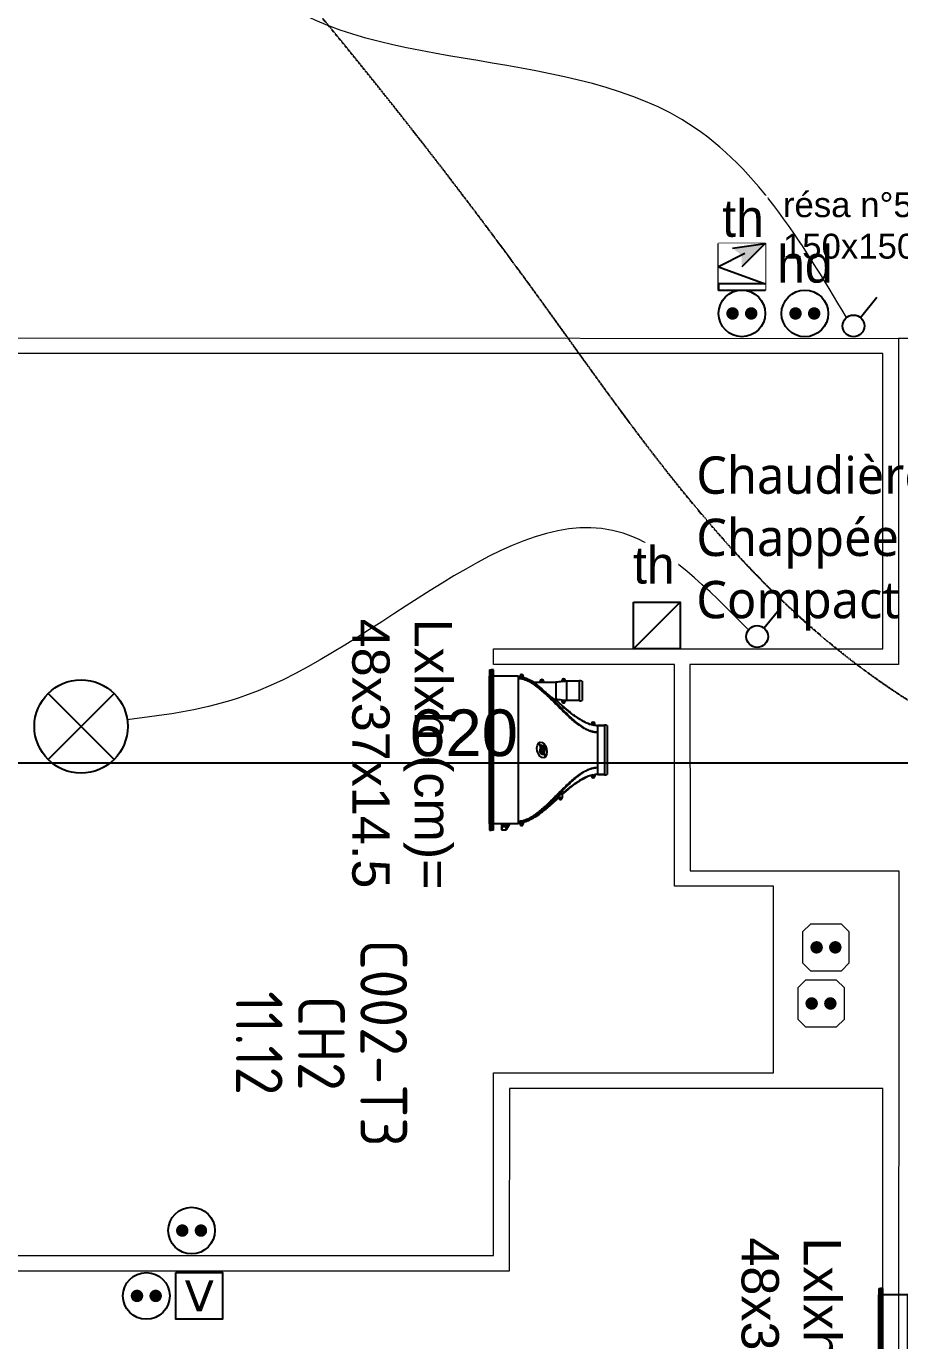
# Model space of a CAD drawing. Header units: millimetres. Extents: x 454430 to 532383, y -370512 to -310890.
# Drawn here: x 462575 to 465382, y -326131 to -321907 of the extents above; entities that cross this region are included whole.
import ezdxf
from ezdxf import colors
from ezdxf.entities.mleader import LeaderData, LeaderLine
from ezdxf.math import Vec2, Vec3

# ---------------------------------------------------------------- set-up
doc = ezdxf.new("R2010")
doc.units = ezdxf.units.MM
doc.set_wipeout_variables(frame=1)
doc.linetypes.add('prlm_ef', pattern=[0.165, 0.1, -0.065])
doc.layers.add('_GAZELEC-BOITE INCORPO', color=36, linetype='Continuous', lineweight=18)
doc.layers.add('_GAZELEC-RESERVATION', color=1, linetype='Continuous', lineweight=18)
for name, color, linetype in [('prlm-CHAUFF', 30, 'Continuous'), ('prlm-EAU-EF', 161, 'Continuous'), ('prlm-ELEC-CFA', 181, 'Continuous'), ('prlm-ELEC-CFO', 201, 'Continuous')]:
    doc.layers.add(name, color=color, linetype=linetype)
doc.layers.add('prlm-xpoly', color=7, linetype='Continuous', plot=False)
doc.styles.add('Arial', font='arial.ttf')
doc.styles.add('prlm-chauff', font='trebucbi.ttf', dxfattribs={"height": 18})
doc.styles.add('prlm-elec-cfa', font='comic.ttf', dxfattribs={"height": 12})
doc.styles.add('prlm-elec-cfo', font='comic.ttf', dxfattribs={"height": 12})
doc.styles.add('prlm-xpoly', font='isocp.shx', dxfattribs={"height": 15})
doc.styles.get("Standard").update_dxf_attribs({"font": 'arial.ttf'})
doc.dimstyles.new('200', dxfattribs={"dimtxt": 150, "dimasz": 25, "dimexe": 50, "dimexo": 50, "dimgap": 20, "dimtad": 1, "dimdec": 0, "dimlfac": 0.1, "dimdsep": 46, "dimtxsty": 'Arial', "dimblk1": 'DOTBLANK', "dimblk2": 'DOTBLANK', "dimsah": 1, "dimcen": 25, "dimclrd": 5, "dimclre": 5, "dimadec": 0, "dimazin": 0, "dimtfac": 1, "dimtdec": 0, "dimtmove": 0, "dimatfit": 3, "dimldrblk": 'DOTBLANK', "dimfxl": 50, "dimtolj": 1, "dimtzin": 0, "dimarcsym": 0})

# ---------------------------------------------------------------- blocks, each defined once
blk = doc.blocks.new('xi.PC')
at = {"color": 0, "lineweight": 5}
blk.add_wipeout([(-7.5, -7.5), (7.5, -7.5), (7.5, 7.5), (-7.5, 7.5)], dxfattribs=at).dxf.layer = 'prlm-ELEC-CFO'
at = {"layer": 'prlm-ELEC-CFO', "color": 0, "linetype": 'ByBlock', "lineweight": 5, "const_width": 2}
for points in [[(-4, 0, 1), (-2, 0, 1)], [(2, 0, 1), (4, 0, 1)]]:
    blk.add_lwpolyline(points, format="xyb", close=True, dxfattribs=at)
at = {"layer": 'prlm-ELEC-CFO', "color": 0, "linetype": 'ByBlock', "lineweight": -2}
blk.add_circle((0, 0), 7.5, dxfattribs=at)
blk = doc.blocks.new('xi.PCHD')
at = {"color": 0, "lineweight": 5}
blk.add_wipeout([(-7.5, -7.5), (7.5, -7.5), (7.5, 7.5), (-7.5, 7.5)], dxfattribs=at).dxf.layer = 'prlm-ELEC-CFO'
at = {"layer": 'prlm-ELEC-CFO', "color": 0, "linetype": 'ByBlock', "lineweight": 5, "const_width": 2}
for points in [[(-4, 0, 1), (-2, 0, 1)], [(2, 0, 1), (4, 0, 1)]]:
    blk.add_lwpolyline(points, format="xyb", close=True, dxfattribs=at)
at = {"layer": 'prlm-ELEC-CFO', "color": 0, "linetype": 'ByBlock', "lineweight": -2}
blk.add_circle((0, 0), 7.5, dxfattribs=at)
blk = doc.blocks.new('xi.SA')
at = {"layer": 'prlm-ELEC-CFO', "color": 0}
blk.add_lwpolyline([(0.2, -1.28), (5.5, 5.28)], dxfattribs=at)
blk.add_circle((-2, -4), 3.5, dxfattribs=at)
blk = doc.blocks.new('xi.PCGTL')
at = {"layer": 'prlm-ELEC-CFO', "color": 0, "lineweight": 0}
blk.add_lwpolyline([(-7.5, -5), (-5, -7.5), (5, -7.5), (7.5, -5), (7.5, 5), (5, 7.5), (-5, 7.5), (-7.5, 5)], close=True, dxfattribs=at)
at = {"layer": 'prlm-ELEC-CFO', "color": 0, "linetype": 'ByBlock', "lineweight": 5, "const_width": 2}
for points in [[(-4, 0, 1), (-2, 0, 1)], [(2, 0, 1), (4, 0, 1)]]:
    blk.add_lwpolyline(points, format="xyb", close=True, dxfattribs=at)
blk = doc.blocks.new('xi.PTCE')
at = {"layer": 'prlm-ELEC-CFO', "color": 0}
for points in [[(-10.61, 10.61), (10.61, -10.61)], [(10.61, 10.61), (-10.61, -10.61)]]:
    blk.add_lwpolyline(points, dxfattribs=at)
at = {"layer": 'prlm-ELEC-CFO', "color": 0, "linetype": 'ByBlock'}
blk.add_circle((0, 0), 15, dxfattribs=at)
blk = doc.blocks.new('xi.twintop')
at = {"layer": 'prlm-CHAUFF', "ltscale": 50}
for p, q in [((-8, 35.6), (8, 35.6)), ((-7.9, 36.5), (7.9, 36.5)), ((-7.9, 35.6), (-7.9, 33.5)), ((-7.9, 33.5), (-7.9, 35.6)), ((7.9, 35.6), (7.9, 33.5)), ((7.9, 33.5), (7.9, 35.6)), ((-8.61, 31.95), (-8.61, 32.05)), ((-8.61, 32.05), (-8.51, 32.05)), ((-8.51, 31.95), (-8.61, 31.95)), ((-8.51, 32.16), (-8.41, 32.16)), ((-8.51, 32.05), (-8.51, 32.16)), ((-8.51, 31.84), (-8.51, 31.95)), ((-8.41, 31.84), (-8.51, 31.84)), ((-7.9, 32.5), (-8.46, 32.5)), ((-8.46, 31.5), (-8.16, 31.5)), ((-8.41, 32.16), (-8.41, 32.05)), ((-8.41, 32.05), (-8.3, 32.05)), ((-8.3, 31.95), (-8.41, 31.95)), ((-8.41, 31.95), (-8.41, 31.84)), ((-8.3, 32.05), (-8.3, 31.95)), ((-8.16, 31.5), (-7.95, 32.18)), ((-7.9, 32.5), (-7.95, 32.18)), ((-5.67, 33.5), (-7.9, 33.5)), ((5.67, 33.5), (-5.67, 33.5)), ((7.9, 33.5), (5.67, 33.5)), ((7.95, 32.18), (7.9, 32.5)), ((7.9, 32.5), (8.46, 32.5)), ((8.16, 31.5), (7.95, 32.18)), ((8.46, 31.5), (8.16, 31.5)), ((8.3, 31.95), (8.3, 32.05)), ((8.3, 32.05), (8.41, 32.05)), ((8.41, 31.95), (8.3, 31.95)), ((8.41, 32.16), (8.51, 32.16)), ((8.41, 32.05), (8.41, 32.16)), ((8.41, 31.84), (8.41, 31.95)), ((8.51, 31.84), (8.41, 31.84)), ((8.51, 32.16), (8.51, 32.05)), ((8.51, 32.05), (8.61, 32.05)), ((8.61, 31.95), (8.51, 31.95)), ((8.51, 31.95), (8.51, 31.84)), ((8.61, 32.05), (8.61, 31.95)), ((-15.75, 27.6), (-22.25, 27.6)), ((-22.15, 28.5), (-15.85, 28.5)), ((-22.15, 27.6), (-22.15, 23.5)), ((-22.15, 27.6), (-22.15, 23.5)), ((-15.85, 27.6), (-15.85, 23.5)), ((-15.85, 27.6), (-15.85, 23.5)), ((-9.41, 28.48), (-9.41, 28.48)), ((9.12, 29.02), (9.09, 29.02)), ((9.41, 28.48), (9.38, 28.48)), ((-22.56, 22.55), (-22.45, 22.55)), ((-22.56, 22.45), (-22.56, 22.55)), ((-22.45, 22.45), (-22.56, 22.45)), ((-22.45, 22.66), (-22.35, 22.66)), ((-22.45, 22.55), (-22.45, 22.66)), ((-22.45, 22.34), (-22.45, 22.45)), ((-22.35, 22.34), (-22.45, 22.34)), ((-22.4, 23), (-21.97, 23)), ((-21.85, 22), (-22.4, 22)), ((-22.35, 22.66), (-22.35, 22.55)), ((-22.35, 22.55), (-22.24, 22.55)), ((-22.24, 22.45), (-22.35, 22.45)), ((-22.35, 22.45), (-22.35, 22.34)), ((-22.24, 22.55), (-22.24, 22.45)), ((-15.85, 23.5), (-22.15, 23.5)), ((-21.97, 23), (-21.85, 22.06)), ((-21.85, 22.06), (-21.85, 22)), ((-16.2, 19.84), (-14.13, 22)), ((-14.13, 22), (-16.2, 19.84)), ((-16.15, 22.06), (-16.03, 23)), ((-16.15, 22), (-16.15, 22.06)), ((-15.6, 22), (-16.15, 22)), ((-16.03, 23), (-15.6, 23)), ((-15.76, 22.45), (-15.76, 22.55)), ((-15.76, 22.55), (-15.65, 22.55)), ((-15.65, 22.45), (-15.76, 22.45)), ((-15.65, 22.66), (-15.55, 22.66)), ((-15.65, 22.55), (-15.65, 22.66)), ((-15.65, 22.34), (-15.65, 22.45)), ((-15.55, 22.34), (-15.65, 22.34)), ((-15.55, 22.66), (-15.55, 22.55)), ((-15.55, 22.55), (-15.44, 22.55)), ((-15.55, 22.45), (-15.55, 22.34)), ((-15.44, 22.45), (-15.55, 22.45)), ((-15.44, 22.55), (-15.44, 22.45)), ((14.83, 21), (13.83, 22)), ((13.83, 22), (15.44, 22)), ((15.28, 21.45), (15.28, 21.55)), ((15.28, 21.55), (15.39, 21.55)), ((15.39, 21.45), (15.28, 21.45)), ((15.39, 21.66), (15.49, 21.66)), ((15.39, 21.55), (15.39, 21.66)), ((15.39, 21.34), (15.39, 21.45)), ((15.49, 21.34), (15.39, 21.34)), ((15.49, 21.66), (15.49, 21.55)), ((15.49, 21.55), (15.6, 21.55)), ((15.49, 21.45), (15.49, 21.34)), ((15.6, 21.45), (15.49, 21.45)), ((15.6, 21.55), (15.6, 21.45)), ((-21.8, 20), (-16.2, 20)), ((-21.8, 16), (-21.8, 20)), ((-21.8, 16), (-21.8, 20)), ((-16.2, 19.84), (-16.2, 20)), ((-16.2, 19.84), (-16.2, 20)), ((15.44, 21), (14.83, 21)), ((-22.36, 15.45), (-22.36, 15.55)), ((-22.36, 15.55), (-22.25, 15.55)), ((-22.25, 15.45), (-22.36, 15.45)), ((-22.25, 15.66), (-22.15, 15.66)), ((-22.25, 15.55), (-22.25, 15.66)), ((-22.25, 15.34), (-22.25, 15.45)), ((-22.15, 15.34), (-22.25, 15.34)), ((-22.2, 16), (-21.65, 16)), ((-21.65, 15), (-22.2, 15)), ((-22.15, 15.66), (-22.15, 15.55)), ((-22.15, 15.55), (-22.04, 15.55)), ((-22.15, 15.45), (-22.15, 15.34)), ((-22.04, 15.45), (-22.15, 15.45)), ((-22.04, 15.55), (-22.04, 15.45)), ((-21.8, 12.88), (-21.8, 15)), ((-21.8, 12.88), (-21.8, 15)), ((-21.65, 16), (-21.65, 15)), ((-23.96, 8.95), (-23.96, 9.05)), ((-23.96, 9.05), (-23.85, 9.05)), ((-23.85, 8.95), (-23.96, 8.95)), ((-23.85, 9.16), (-23.75, 9.16)), ((-23.85, 9.05), (-23.85, 9.16)), ((-23.85, 8.84), (-23.85, 8.95)), ((-23.75, 8.84), (-23.85, 8.84)), ((-23.8, 9.5), (-23.19, 9.5)), ((-23.36, 8.5), (-23.8, 8.5)), ((-23.75, 9.16), (-23.75, 9.05)), ((-23.75, 9.05), (-23.64, 9.05)), ((-23.75, 8.95), (-23.75, 8.84)), ((-23.64, 8.95), (-23.75, 8.95)), ((-23.64, 9.05), (-23.64, 8.95)), ((-23.36, 8.42), (-23.36, 8.5)), ((23.19, 9.5), (23.8, 9.5)), ((23.36, 8.42), (23.36, 8.5)), ((23.8, 8.5), (23.36, 8.5)), ((23.64, 8.95), (23.64, 9.05)), ((23.64, 9.05), (23.75, 9.05)), ((23.75, 8.95), (23.64, 8.95)), ((23.75, 9.16), (23.85, 9.16)), ((23.75, 9.05), (23.75, 9.16)), ((23.75, 8.84), (23.75, 8.95)), ((23.85, 8.84), (23.75, 8.84)), ((23.85, 9.16), (23.85, 9.05)), ((23.85, 9.05), (23.96, 9.05)), ((23.85, 8.95), (23.85, 8.84)), ((23.96, 8.95), (23.85, 8.95)), ((23.96, 9.05), (23.96, 8.95)), ((23.7, 8), (-23.7, 8)), ((-23.7, 8), (-23.7, 0)), ((23.7, 8), (23.7, 0)), ((24.18, 4.47), (23.7, 4.81)), ((24.06, 4.42), (23.7, 4.66)), ((24.06, 2.6), (24.06, 4.42)), ((24.64, 4.04), (24.06, 4.42)), ((24.2, 4.46), (24.18, 4.47)), ((24.54, 4.24), (24.2, 4.46)), ((24.35, 4.85), (24.33, 4.89)), ((24.35, 4.36), (24.35, 4.85)), ((24.35, 4.85), (24.36, 4.85)), ((24.41, 4.79), (24.43, 4.83)), ((24.41, 4.79), (24.41, 4.32)), ((25.01, 4.43), (24.41, 4.79)), ((24.43, 4.83), (25.04, 4.47)), ((25.04, 4.47), (25.01, 4.43)), ((25.01, 4.25), (25.01, 4.43)), ((25.02, 4.42), (25.01, 4.43)), ((25.06, 4.46), (25.02, 4.42)), ((25.02, 4.42), (25.02, 4.25)), ((25.28, 4.25), (25.02, 4.42)), ((25.04, 4.47), (25.06, 4.46)), ((25.06, 4.46), (25.39, 4.24)), ((-25.75, 0), (-25.75, -0.73)), ((25.75, 0), (-25.75, 0)), ((23.7, 2.6), (24.06, 2.6)), ((23.7, 2.57), (23.73, 2.6)), ((23.79, 2.6), (23.88, 2.51)), ((23.88, 2.51), (23.97, 2.6)), ((24.04, 2.6), (24.13, 2.51)), ((24.64, 2.6), (24.06, 2.6)), ((24.13, 2.51), (24.22, 2.6)), ((24.18, 2.56), (24.24, 2.51)), ((24.24, 2.51), (24.3, 2.58)), ((24.28, 2.6), (24.37, 2.51)), ((24.37, 2.51), (24.46, 2.6)), ((24.42, 2.57), (24.48, 2.51)), ((24.48, 2.51), (24.56, 2.58)), ((24.54, 2.6), (24.63, 2.51)), ((24.63, 2.51), (24.72, 2.6)), ((24.64, 4.04), (24.72, 4.01)), ((24.64, 2.6), (24.64, 4.04)), ((24.72, 2.65), (24.64, 2.6)), ((24.64, 2.6), (24.64, 2.6)), ((25.66, 2.6), (24.64, 2.6)), ((24.7, 2.58), (24.77, 2.51)), ((24.72, 4.01), (24.72, 2.65)), ((24.72, 2.65), (25.71, 2.65)), ((24.73, 2.6), (24.82, 2.51)), ((24.77, 2.51), (24.79, 2.53)), ((24.82, 2.51), (24.91, 2.6)), ((24.9, 2.59), (24.98, 2.51)), ((24.98, 2.51), (25.07, 2.6)), ((25.02, 2.54), (25.05, 2.51)), ((25.05, 2.51), (25.09, 2.55)), ((25.06, 2.58), (25.13, 2.51)), ((25.13, 2.51), (25.22, 2.6)), ((25.19, 2.57), (25.25, 2.51)), ((25.25, 2.51), (25.34, 2.6)), ((25.27, 2.53), (25.29, 2.51)), ((25.29, 2.51), (25.32, 2.54)), ((25.31, 2.56), (25.36, 2.51)), ((25.36, 2.51), (25.45, 2.6)), ((25.4, 2.55), (25.44, 2.51)), ((25.44, 2.51), (25.53, 2.6)), ((25.48, 2.54), (25.51, 2.51)), ((25.51, 2.51), (25.6, 2.6)), ((25.53, 2.53), (25.55, 2.51)), ((25.55, 2.51), (25.64, 2.6)), ((25.71, 2.65), (25.66, 2.6)), ((25.66, 2.6), (25.66, 2.6)), ((25.71, 2.65), (25.71, 4.01)), ((25.75, 0), (25.75, -0.73)), ((-25.75, -0.81), (-25.75, -0.73)), ((-25.75, -0.73), (25.75, -0.73)), ((-25.75, -1.3), (-25.75, -0.81)), ((25.75, -0.81), (-25.75, -0.81)), ((-25.75, -1.3), (25.75, -1.3)), ((23.75, -0.99), (-23.75, -0.99)), ((-23.75, -1.06), (-23.75, -0.99)), ((-23.55, -0.99), (-23.75, -1.06)), ((-23.75, -1.06), (23.75, -1.06)), ((23.75, -1.11), (-23.75, -1.11)), ((-23.75, -1.16), (-23.75, -1.11)), ((-23.59, -1.11), (-23.75, -1.16)), ((-23.75, -1.16), (23.75, -1.16)), ((23.75, -1.2), (-23.75, -1.2)), ((-23.75, -1.23), (-23.75, -1.2)), ((-23.64, -1.2), (-23.75, -1.23)), ((-23.75, -1.23), (23.75, -1.23)), ((23.75, -1.26), (-23.75, -1.26)), ((-23.75, -1.28), (-23.75, -1.26)), ((-23.68, -1.26), (-23.75, -1.28)), ((-23.75, -1.28), (23.75, -1.28)), ((23.75, -1.29), (-23.75, -1.29)), ((-23.75, -1.3), (-23.75, -1.29)), ((-23.73, -1.29), (-23.75, -1.3)), ((-23.75, -1.3), (23.75, -1.3)), ((23.75, -1.06), (23.55, -0.99)), ((23.75, -1.16), (23.59, -1.11)), ((23.75, -1.23), (23.64, -1.2)), ((23.75, -1.28), (23.68, -1.26)), ((23.75, -1.3), (23.73, -1.29)), ((23.75, -0.99), (23.75, -1.06)), ((23.75, -1.11), (23.75, -1.16)), ((23.75, -1.2), (23.75, -1.23)), ((23.75, -1.26), (23.75, -1.28)), ((23.75, -1.29), (23.75, -1.3)), ((25.75, -0.73), (25.75, -0.81)), ((25.75, -1.3), (25.75, -0.81))]:
    blk.add_line(p, q, dxfattribs=at)
for centre, radius in [((-8.46, 32), 0.3), ((-8.46, 32), 0.25), ((8.46, 32), 0.3), ((8.46, 32), 0.25), ((-22.4, 22.5), 0.3), ((-22.4, 22.5), 0.25), ((-15.6, 22.5), 0.3), ((-15.6, 22.5), 0.25), ((15.44, 21.5), 0.3), ((15.44, 21.5), 0.25), ((-22.2, 15.5), 0.3), ((-22.2, 15.5), 0.25), ((-23.8, 9), 0.3), ((-23.8, 9), 0.25), ((23.8, 9), 0.3), ((23.8, 9), 0.25)]:
    blk.add_circle(centre, radius, dxfattribs=at)
for centre, radius, start, end in [((-6.01, 35.83), 2, 160.5755, 186.7441), ((-6.01, 35.83), 2, 160.5755, 186.7441), ((6.01, 35.83), 2, 353.2559, 19.4245), ((6.01, 35.83), 2, 353.2559, 19.4245), ((-19.51, 34.47), 11.74, 332.3321, 345.441), ((-19.16, 34.32), 11.35, 332.1374, 345.6929), ((-8.46, 32), 0.5, 90, 270), ((-15.67, 33.51), 7.77, 352.5456, 359.9423), ((-15.72, 33.51), 7.82, 352.5763, 359.9264), ((-15.07, 33.49), 7.17, 352.0923, 353.5448), ((-15.07, 33.49), 7.17, 353.9053, 0.1157), ((15.11, 33.49), 7.25, 179.9215, 187.8382), ((15.67, 33.51), 7.77, 180.0577, 187.4544), ((15.72, 33.51), 7.82, 180.0736, 187.4237), ((21.1, 34.98), 13.43, 192.9954, 216.0824), ((19.16, 34.32), 11.35, 194.4106, 207.8626), ((8.46, 32), 0.5, 270, 90), ((-20.26, 27.83), 2, 160.5755, 186.7441), ((-20.26, 27.83), 2, 160.5755, 186.7441), ((-17.74, 27.83), 2, 353.2559, 19.4245), ((-17.74, 27.83), 2, 353.2559, 19.4245), ((-43.13, 48.06), 39, 319.3887, 329.86), ((-43.13, 48.06), 39, 319.3887, 329.8601), ((-26.92, 38.17), 20.01, 331.0483, 332.7983), ((-26.92, 38.17), 20.01, 331.0482, 332.7982), ((26.92, 38.17), 20.01, 207.2018, 208.9518), ((43.13, 48.06), 39, 210.1399, 220.6113), ((43.13, 48.06), 39, 212.5506, 220.6113), ((-22.4, 22.5), 0.5, 90, 270), ((-15.6, 22.5), 0.5, 270, 90), ((-22.51, 30.1), 11.66, 315.9701, 320.4245), ((-22.76, 30.33), 11.99, 316.0326, 320.3619), ((22.51, 30.1), 11.66, 219.5755, 224.0299), ((22.76, 30.33), 11.99, 219.6381, 223.9674), ((15.44, 21.5), 0.5, 270, 90), ((-44.74, 40.05), 35.1, 315.7111, 319.5265), ((-22.2, 15.5), 0.5, 90, 270), ((-2.48, -0.77), 23.65, 136.4099, 144.7501), ((-23.8, 9), 0.5, 90, 270), ((-11.41, 6.64), 12.12, 163.7263, 166.3852), ((23.8, 9), 0.5, 270, 90), ((17.64, -7.23), 13.85, 61.9182, 64.0515), ((17.76, -6.88), 13.43, 62.115, 63.7632), ((18.29, -6.04), 12.5, 61.3177, 61.5903), ((24.75, 5.45), 0.703, 233.033, 242.9325), ((24.72, 5.11), 0.448, 214.6713, 225.4982), ((25.88, 4.92), 0.836, 234.1326, 239.2425), ((18.29, -6.04), 12.5, 53.7494, 55.0637)]:
    blk.add_arc(centre, radius, start, end, dxfattribs=at)
blk.add_ellipse((0, 15.55), major_axis=(2.49, 0.57), ratio=0.600775, dxfattribs=at)
for points, knots in [([(-5.67, 33.5), (-5.67, 33.33), (-5.68, 33.16), (-5.7, 32.82), (-5.72, 32.65), (-5.8, 32.15), (-5.87, 31.82), (-6.05, 31.16), (-6.16, 30.84), (-6.41, 30.21), (-6.55, 29.9), (-7, 29), (-7.34, 28.43), (-8.08, 27.34), (-8.47, 26.81), (-9.69, 25.27), (-10.57, 24.3), (-12.38, 22.39), (-13.32, 21.46), (-15.19, 19.6), (-16.12, 18.67), (-17.95, 16.77), (-18.84, 15.8), (-20.08, 14.27), (-20.47, 13.75), (-21.03, 12.94), (-21.21, 12.66), (-21.55, 12.09), (-21.72, 11.8), (-22.17, 10.91), (-22.43, 10.31), (-22.7, 9.36), (-22.77, 9.03), (-22.86, 8.47), (-22.88, 8.24), (-22.89, 8)], [0, 0, 0, 0, 0.015625, 0.015625, 0.03125, 0.03125, 0.0625, 0.0625, 0.09375, 0.09375, 0.125, 0.125, 0.1875, 0.1875, 0.25, 0.25, 0.375, 0.375, 0.5, 0.5, 0.625, 0.625, 0.75, 0.75, 0.8125, 0.8125, 0.84375, 0.84375, 0.875, 0.875, 0.9375, 0.9375, 0.96875, 0.96875, 0.9907189, 0.9907189, 0.9907189, 0.9907189]), ([(-18.04, 17.26), (-16.85, 18.51), (-15.59, 19.7), (-13.1, 22.1), (-11.85, 23.3), (-10.07, 25.17), (-9.49, 25.81), (-8.39, 27.13), (-7.87, 27.82), (-7.16, 28.91), (-6.93, 29.29), (-6.52, 30.07), (-6.33, 30.48), (-6.02, 31.31), (-5.89, 31.74), (-5.76, 32.39), (-5.73, 32.61), (-5.69, 32.95), (-5.69, 33.06), (-5.67, 33.28), (-5.67, 33.39), (-5.67, 33.5)], [0, 0, 0, 0, 0.25, 0.25, 0.5, 0.5, 0.625, 0.625, 0.75, 0.75, 0.8125, 0.8125, 0.875, 0.875, 0.9375, 0.9375, 0.96875, 0.96875, 0.984375, 0.984375, 1, 1, 1, 1]), ([(5.67, 33.5), (5.67, 33.33), (5.68, 33.16), (5.71, 32.81), (5.73, 32.64), (5.81, 32.14), (5.88, 31.8), (6.08, 31.14), (6.2, 30.82), (6.47, 30.19), (6.62, 29.88), (7.1, 28.98), (7.46, 28.42), (8.23, 27.34), (8.65, 26.82), (9.93, 25.3), (10.84, 24.34), (12.72, 22.46), (13.69, 21.54), (15.61, 19.69), (16.57, 18.77), (18.43, 16.87), (19.34, 15.9), (20.59, 14.36), (20.99, 13.83), (21.55, 13), (21.73, 12.72), (22.07, 12.15), (22.24, 11.85), (22.69, 10.95), (22.94, 10.33), (23.21, 9.37), (23.28, 9.05), (23.36, 8.48), (23.38, 8.24), (23.39, 8)], [0, 0, 0, 0, 0.015625, 0.015625, 0.03125, 0.03125, 0.0625, 0.0625, 0.09375, 0.09375, 0.125, 0.125, 0.1875, 0.1875, 0.25, 0.25, 0.375, 0.375, 0.5, 0.5, 0.625, 0.625, 0.75, 0.75, 0.8125, 0.8125, 0.84375, 0.84375, 0.875, 0.875, 0.9375, 0.9375, 0.96875, 0.96875, 0.9908046, 0.9908046, 0.9908046, 0.9908046]), ([(22.89, 8), (22.88, 8.24), (22.86, 8.47), (22.77, 9.03), (22.7, 9.36), (22.43, 10.31), (22.17, 10.91), (21.72, 11.8), (21.55, 12.09), (21.21, 12.66), (21.03, 12.94), (20.47, 13.75), (20.08, 14.27), (18.84, 15.8), (17.95, 16.77), (16.12, 18.67), (15.18, 19.6), (13.32, 21.46), (12.38, 22.39), (10.57, 24.3), (9.69, 25.27), (8.47, 26.81), (8.08, 27.34), (7.34, 28.43), (7, 29), (6.55, 29.9), (6.41, 30.21), (6.16, 30.84), (6.05, 31.16), (5.87, 31.82), (5.79, 32.15), (5.72, 32.65), (5.7, 32.82), (5.68, 33.16), (5.67, 33.33), (5.67, 33.5)], [0.0092808, 0.0092808, 0.0092808, 0.0092808, 0.03125, 0.03125, 0.0625, 0.0625, 0.125, 0.125, 0.15625, 0.15625, 0.1875, 0.1875, 0.25, 0.25, 0.375, 0.375, 0.5, 0.5, 0.625, 0.625, 0.75, 0.75, 0.8125, 0.8125, 0.875, 0.875, 0.90625, 0.90625, 0.9375, 0.9375, 0.96875, 0.96875, 0.984375, 0.984375, 1, 1, 1, 1]), ([(-8.9, 29.46), (-9.06, 29.12), (-9.43, 28.41), (-10.08, 27.35), (-10.83, 26.27), (-11.65, 25.18), (-12.54, 24.1), (-13.65, 22.81), (-14.86, 21.46), (-15.81, 20.43), (-16.2, 20)], [0.1568082, 0.1568082, 0.1568082, 0.1568082, 0.2305418, 0.3149874, 0.4025619, 0.4929385, 0.5856877, 0.6803551, 0.8317746, 0.9509578, 0.9509578, 0.9509578, 0.9509578]), ([(14.38, 22), (14.06, 22.36), (13.37, 23.14), (12.33, 24.35), (11.38, 25.54), (10.58, 26.62), (9.93, 27.59), (9.37, 28.52), (9.05, 29.15), (8.91, 29.44)], [0.5730592, 0.5730592, 0.5730592, 0.5730592, 0.626259, 0.6884084, 0.7489718, 0.7930827, 0.8358988, 0.8773199, 0.9123747, 0.9123747, 0.9123747, 0.9123747]), ([(-18.04, 17.26), (-17.81, 17.52), (-17.58, 17.79), (-17.17, 18.3), (-16.98, 18.55), (-16.64, 19.03), (-16.49, 19.25), (-16.32, 19.53), (-16.28, 19.62), (-16.22, 19.76), (-16.2, 19.81), (-16.2, 19.84)], [0, 0, 0, 0, 0.25, 0.25, 0.5, 0.5, 0.75, 0.75, 0.875, 0.875, 1, 1, 1, 1]), ([(23.19, 9.5), (23.12, 9.79), (23.04, 10.07), (22.86, 10.64), (22.75, 10.92), (22.41, 11.74), (22.14, 12.27), (21.56, 13.3), (21.24, 13.8), (20.57, 14.77), (20.21, 15.25), (19.11, 16.65), (18.33, 17.54), (16.73, 19.29), (15.91, 20.15), (15.09, 21)], [0, 0, 0, 0, 0.0625, 0.0625, 0.125, 0.125, 0.25, 0.25, 0.375, 0.375, 0.5, 0.5, 0.75, 0.75, 1, 1, 1, 1]), ([(21.4, 13.55), (21.3, 13.71), (20.98, 14.2), (20.41, 15.02), (19.67, 15.99), (18.88, 16.96), (17.95, 18.04), (16.9, 19.22), (15.98, 20.24), (15.44, 20.84), (15.29, 21)], [0.1694223, 0.1694223, 0.1694223, 0.1694223, 0.1906001, 0.2339285, 0.2787061, 0.3247019, 0.3716424, 0.4351709, 0.4991397, 0.523565, 0.523565, 0.523565, 0.523565]), ([(-23.39, 8), (-23.38, 8.28), (-23.35, 8.55), (-23.25, 9.19), (-23.16, 9.55), (-22.84, 10.61), (-22.54, 11.29), (-21.83, 12.6), (-21.42, 13.22), (-20.56, 14.41), (-20.09, 14.98), (-19.62, 15.54)], [0.0331631, 0.0331631, 0.0331631, 0.0331631, 0.125, 0.125, 0.25, 0.25, 0.5, 0.5, 0.75, 0.75, 1, 1, 1, 1]), ([(-23.19, 9.5), (-23.12, 9.8), (-23.04, 10.09), (-22.9, 10.53), (-22.84, 10.67), (-22.74, 10.96), (-22.68, 11.1), (-22.5, 11.53), (-22.37, 11.8), (-22.1, 12.35), (-21.95, 12.61), (-21.8, 12.88)], [0, 0, 0, 0, 0.25, 0.25, 0.375, 0.375, 0.5, 0.5, 0.75, 0.75, 1, 1, 1, 1]), ([(-21.8, 12.88), (-21.96, 12.6), (-22.11, 12.32), (-22.4, 11.74), (-22.54, 11.45), (-22.78, 10.85), (-22.89, 10.55), (-23.01, 10.17), (-23.03, 10.1), (-23.05, 10.03)], [0, 0, 0, 0, 0.25, 0.25, 0.5, 0.5, 0.75, 0.75, 0.8062429, 0.8062429, 0.8062429, 0.8062429]), ([(-1.94, 14.63), (-1.21, 15.35), (-0.84, 15.44), (-0.45, 15.4), (0.16, 15.33), (0.81, 14.93), (1.54, 15.51)], [0, 0, 0, 0, 0.389075, 0.389075, 0.389075, 1, 1, 1, 1]), ([(-1.63, 15.67), (-0.9, 16.39), (-0.53, 16.49), (-0.14, 16.44), (0.47, 16.38), (1.12, 15.98), (1.85, 16.55)], [0, 0, 0, 0, 0.389075, 0.389075, 0.389075, 1, 1, 1, 1]), ([(24.24, 4.96), (24.23, 4.96), (24.23, 4.96), (24.22, 4.97), (24.2, 4.97), (24.19, 4.97), (24.18, 4.98), (24.16, 4.98), (24.15, 4.98), (24.13, 4.99), (24.11, 4.99), (24.09, 4.99), (24.08, 4.99), (24.05, 4.99), (24.02, 4.99), (23.98, 4.99), (23.93, 4.98), (23.89, 4.98), (23.84, 4.97), (23.78, 4.96), (23.74, 4.95), (23.71, 4.95), (23.7, 4.94)], [0.1059402, 0.1059402, 0.1059402, 0.1059402, 0.1359504, 0.1694868, 0.202886, 0.2361704, 0.2693627, 0.3024859, 0.3355633, 0.3686184, 0.401675, 0.434757, 0.4678887, 0.5010941, 0.5629781, 0.6246926, 0.6863942, 0.7482374, 0.8103737, 0.8729511, 0.9361135, 0.9654522, 0.9654522, 0.9654522, 0.9654522]), ([(23.7, 4.91), (23.71, 4.91), (23.72, 4.91), (23.74, 4.92), (23.78, 4.92), (23.81, 4.93), (23.83, 4.93), (23.86, 4.94), (23.89, 4.94), (23.92, 4.95), (23.94, 4.95), (23.97, 4.95), (23.99, 4.96), (24.02, 4.96), (24.04, 4.96), (24.06, 4.96), (24.08, 4.96), (24.11, 4.96), (24.14, 4.96), (24.18, 4.96), (24.21, 4.95), (24.24, 4.95), (24.26, 4.94), (24.28, 4.93), (24.3, 4.92), (24.32, 4.91), (24.33, 4.9), (24.33, 4.89)], [0.053874, 0.053874, 0.053874, 0.053874, 0.0607104, 0.0907643, 0.1206402, 0.1503557, 0.1799287, 0.2093776, 0.238721, 0.2679778, 0.2971672, 0.3263086, 0.3554219, 0.3845269, 0.4136437, 0.4427926, 0.4719939, 0.5012681, 0.5562327, 0.6110034, 0.6657154, 0.7205017, 0.7754929, 0.8308166, 0.8865967, 0.9429527, 1, 1, 1, 1]), ([(24.35, 4.85), (24.35, 4.86), (24.35, 4.86), (24.34, 4.87), (24.33, 4.88), (24.32, 4.88), (24.31, 4.89), (24.3, 4.89), (24.29, 4.9), (24.28, 4.9), (24.26, 4.91), (24.25, 4.91), (24.23, 4.91), (24.22, 4.92), (24.2, 4.92), (24.18, 4.92), (24.17, 4.92), (24.15, 4.92), (24.12, 4.92), (24.09, 4.92), (24.05, 4.92), (24, 4.92), (23.95, 4.91), (23.9, 4.9), (23.85, 4.89), (23.79, 4.88), (23.74, 4.87), (23.71, 4.86), (23.7, 4.86)], [0, 0, 0, 0, 0.0300773, 0.0600539, 0.0899314, 0.1197114, 0.1493956, 0.1789856, 0.2084831, 0.2378898, 0.2672073, 0.2964374, 0.3255817, 0.3546421, 0.3836203, 0.4125181, 0.4413372, 0.4700795, 0.4987468, 0.5532579, 0.6080368, 0.6630958, 0.7184471, 0.7741027, 0.8300742, 0.8863734, 0.9430116, 0.9677174, 0.9677174, 0.9677174, 0.9677174]), ([(24.65, 4.2), (24.65, 4.2), (24.64, 4.2), (24.64, 4.2), (24.63, 4.2), (24.63, 4.2), (24.62, 4.2), (24.61, 4.21), (24.6, 4.21), (24.59, 4.21), (24.58, 4.22), (24.55, 4.23), (24.54, 4.24), (24.54, 4.24)], [0, 0, 0, 0, 0.061789, 0.122374, 0.182441, 0.242697, 0.303842, 0.366548, 0.43144, 0.49908, 0.668346, 0.832646, 1, 1, 1, 1]), ([(25.45, 4.21), (25.44, 4.21), (25.44, 4.22), (25.43, 4.22), (25.41, 4.23), (25.4, 4.23), (25.39, 4.24), (25.37, 4.24), (25.36, 4.25), (25.34, 4.25), (25.32, 4.25), (25.3, 4.26), (25.29, 4.26), (25.27, 4.26), (25.24, 4.26), (25.22, 4.26), (25.2, 4.26), (25.17, 4.26), (25.13, 4.26), (25.08, 4.26), (25.03, 4.26), (24.97, 4.25), (24.91, 4.24), (24.85, 4.24), (24.79, 4.23), (24.72, 4.21), (24.67, 4.21), (24.65, 4.2)], [0.0304712, 0.0304712, 0.0304712, 0.0304712, 0.0599457, 0.0897682, 0.1195016, 0.1491541, 0.1787343, 0.2082505, 0.2377114, 0.2671256, 0.2965018, 0.3258487, 0.355175, 0.3844897, 0.4138015, 0.4431194, 0.4724522, 0.5018089, 0.5568669, 0.611863, 0.6668562, 0.7219052, 0.7770682, 0.8324028, 0.8879658, 0.9438132, 1, 1, 1, 1]), ([(25.71, 4.01), (25.69, 4.04), (25.65, 4.06), (25.55, 4.09), (25.48, 4.1), (25.35, 4.1), (25.31, 4.1), (25.21, 4.09), (25.16, 4.09), (24.98, 4.06), (24.86, 4.04), (24.72, 4.01)], [0, 0, 0, 0, 0.25, 0.25, 0.5, 0.5, 0.625, 0.625, 0.75, 0.75, 1, 1, 1, 1])]:
    blk.add_open_spline(points, degree=3, knots=knots, dxfattribs=at)
for points in [[(-22.15, 23.5), (-22.15, 23.33), (-22.14, 23.17), (-22.13, 23)], [(-22.15, 23.5), (-22.15, 23.33), (-22.14, 23.17), (-22.13, 23)], [(-22.01, 22), (-21.91, 21.33), (-21.8, 20.67), (-21.8, 20)], [(-22.01, 22), (-21.91, 21.33), (-21.8, 20.67), (-21.8, 20)], [(-15.99, 22), (-16.09, 21.33), (-16.2, 20.67), (-16.2, 20)], [(-15.99, 22), (-16.09, 21.33), (-16.2, 20.67), (-16.2, 20)], [(-15.85, 23.5), (-15.85, 23.33), (-15.86, 23.17), (-15.87, 23)], [(-15.85, 23.5), (-15.85, 23.33), (-15.86, 23.17), (-15.87, 23)], [(-0.55, 15.04), (-0.94, 15.09), (-1.32, 14.99), (-1.94, 14.63)], [(-1.78, 15.16), (-1.06, 15.88), (-0.68, 15.97), (-0.29, 15.93)], [(-0.39, 15.58), (-0.78, 15.62), (-1.16, 15.52), (-1.78, 15.16)], [(-0.23, 16.09), (-0.63, 16.13), (-1.01, 16.03), (-1.63, 15.67)], [(1.54, 15.51), (0.72, 14.57), (0.07, 14.98), (-0.55, 15.04)], [(1.7, 16.04), (0.88, 15.1), (0.23, 15.51), (-0.39, 15.58)], [(-0.29, 15.93), (0.32, 15.87), (0.96, 15.47), (1.7, 16.04)], [(1.85, 16.55), (1.03, 15.62), (0.38, 16.02), (-0.23, 16.09)], [(-23.19, 9.5), (-23.26, 9.17), (-23.32, 8.84), (-23.36, 8.5)], [(23.36, 8.5), (23.32, 8.84), (23.26, 9.17), (23.19, 9.5)]]:
    blk.add_open_spline(points, degree=3, dxfattribs=at)
at = {"layer": 'prlm-CHAUFF', "ltscale": 50, "insert": (-42.19, -13.41), "char_height": 12, "width": 139.7925, "attachment_point": 1}
blk.add_mtext('Lxlxh (cm)= 48x37x14.5', dxfattribs=at)
blk = doc.blocks.new('xi.th-ch')
at = {"layer": 'prlm-CHAUFF', "color": 0, "linetype": 'ByBlock', "lineweight": -2, "flags": 128}
blk.add_lwpolyline([(-7.5, 7.5), (7.5, 7.5), (7.5, -7.5), (-7.5, -7.5)], close=True, dxfattribs=at)
at = {"layer": 'prlm-CHAUFF', "color": 0}
blk.add_lwpolyline([(-7.5, -7.5), (7.5, 7.5)], dxfattribs=at)
blk = doc.blocks.new('xi.TH')
at = {"color": 0, "lineweight": 5}
blk.add_wipeout([(-7.5, -7.5), (7.5, -7.5), (7.5, 7.5), (-7.5, 7.5)], dxfattribs=at).dxf.layer = 'prlm-ELEC-CFA'
at = {"layer": 'prlm-ELEC-CFA', "lineweight": 5}
blk.add_hatch(color=0, dxfattribs=at).paths.add_polyline_path([(-3, 6), (-0.1, 3.7), (0, 0), (7.5, 7.5)])
at = {"layer": 'prlm-ELEC-CFA', "color": 0}
for points in [[(0.95, 4.23), (-7.5, 0), (7.5, -5.5), (-7.5, -5.5), (-7.5, -7.5), (7.5, -7.5)], [(-3, 6), (7.5, 7.5), (0, 0)]]:
    blk.add_lwpolyline(points, dxfattribs=at)
blk = doc.blocks.new('xi.TV')
at = {"layer": 'prlm-ELEC-CFA', "color": 0, "linetype": 'ByBlock', "lineweight": -2, "flags": 128}
blk.add_lwpolyline([(-7.5, 7.5), (7.5, 7.5), (7.5, -7.5), (-7.5, -7.5)], close=True, dxfattribs=at)
at = {"layer": 'prlm-ELEC-CFA', "color": 0, "linetype": 'ByBlock', "insert": (0, 0), "char_height": 10, "width": 11.36, "attachment_point": 5}
blk.add_mtext('{\\fVerdana|b0|i0|c0|p34;V}', dxfattribs=at)
blk = doc.blocks.new('_DOTBLANK')
at = {"color": 0, "linetype": 'ByBlock'}
blk.add_line((-0.5, 0), (-1, 0), dxfattribs=at)
blk.add_circle((0, 0), 0.5, dxfattribs=at)
blk = doc.blocks.new('*D130')
at = {"layer": '_GAZELEC-BOITE INCORPO', "color": 5, "lineweight": -2, "transparency": 16777216}
for p, q in [((467081.3, -323727.8), (467081.3, -324325)), ((460880.3, -324978.3), (460880.3, -324225)), ((467056.3, -324275), (460905.3, -324275))]:
    blk.add_line(p, q, dxfattribs=at)
at = {"layer": '_GAZELEC-BOITE INCORPO', "color": 5, "lineweight": -2, "transparency": 16777216, "xscale": 25, "yscale": 25, "zscale": 25, "rotation": 180}
blk.add_blockref('_DOTBLANK', (460880.3, -324275), dxfattribs=at)
at = {"layer": '_GAZELEC-BOITE INCORPO', "color": 5, "lineweight": -2, "transparency": 16777216, "xscale": 25, "yscale": 25, "zscale": 25}
blk.add_blockref('_DOTBLANK', (467081.3, -324275), dxfattribs=at)
at = {"layer": '_GAZELEC-BOITE INCORPO', "color": 0, "transparency": 16777216, "insert": (463980.8, -324178.4), "char_height": 150, "attachment_point": 5, "style": 'Arial'}
blk.add_mtext('\\A1;620', dxfattribs=at)

msp = doc.modelspace()

# ---------------------------------------------------------------- linework, layer by layer
at = {"layer": 'prlm-ELEC-CFO', "lineweight": 13}
msp.add_spline([(464896.4, -323846.7), (464493.3, -323535.8), (463279.9, -324058), (462899.9, -324136)], degree=3, dxfattribs=at)
at = {"layer": 'prlm-xpoly', "lineweight": 0}
for points in [[(460981.8, -319133.5), (460981.8, -322908.3), (467729.3, -322910.6), (467729.3, -319133.5)], [(464709.3, -324620.8), (465380.1, -324620.8), (465378.3, -326520.6), (467826.3, -326519.7), (467827.1, -325151.6), (466379.7, -325151.6), (466379.5, -322910.6), (465378.3, -322909.8), (465378.3, -323958), (464708.4, -323958)], [(460981.8, -322958.3), (460981.8, -325857.2), (464077.2, -325857.2), (464077.2, -325270.6), (464977, -325269.9), (464977, -324670.8), (464658.4, -324670.8), (464658.4, -323958), (464077.2, -323958), (464077.2, -323908), (465328.3, -323908), (465328.3, -322958.3)], [(460981.8, -328711.2), (465328.3, -328711.6), (465328.3, -325320.6), (464128.3, -325320.6), (464127.2, -325907.2), (460981.8, -325907.2)]]:
    msp.add_lwpolyline(points, close=True, dxfattribs=at)

# ---------------------------------------------------------------- block references
at = {"layer": 'prlm-CHAUFF', "xscale": 10, "yscale": 10, "zscale": 10}
msp.add_blockref('xi.th-ch', (464601.6, -323833), dxfattribs=at)
at = {"layer": 'prlm-CHAUFF', "ltscale": 50, "xscale": 10, "yscale": 10, "zscale": 10}
for p, rotation in [((464077.2, -324232.5), 269.9999933324855), ((465328.3, -326220.9), 270.0086441900614)]:
    msp.add_blockref('xi.twintop', p, dxfattribs=dict(at, rotation=rotation))
at = {"layer": 'prlm-ELEC-CFO', "xscale": 10, "yscale": 10, "zscale": 10}
for name, p in [('xi.SA', (464944.1, -323828)), ('xi.PTCE', (462751.4, -324156.9)), ('xi.PCGTL', (465145.4, -324866.9)), ('xi.PCGTL', (465129.5, -325047.3))]:
    msp.add_blockref(name, p, dxfattribs=at)

# ---------------------------------------------------------------- texts
at = {"layer": 'prlm-CHAUFF', "insert": (464728.4, -323289.1), "char_height": 120, "width": 1804.181, "attachment_point": 1, "style": 'prlm-chauff'}
msp.add_mtext('Chaudière individuelle Chappée Initiaplus Compact 28 ', dxfattribs=at)
at = {"layer": 'prlm-xpoly', "lineweight": 20, "insert": (463524, -325174.8), "char_height": 150, "attachment_point": 5, "rotation": 270, "line_spacing_factor": 0.8, "style": 'prlm-xpoly'}
msp.add_mtext('C002-T3\\PCH2\\P11.12', dxfattribs=at)

# ---------------------------------------------------------------- next in the draw order: block references
at = {"layer": 'prlm-ELEC-CFO', "xscale": 10, "yscale": 10, "zscale": 10}
for p in [(464875.2, -322829.6), (463106.7, -325777.2), (462961.2, -325987.2)]:
    msp.add_blockref('xi.PC', p, dxfattribs=at)

# ---------------------------------------------------------------- next in the draw order: texts
at = {"layer": 'prlm-CHAUFF', "lineweight": 20, "insert": (464592.4, -323638.5), "char_height": 120, "attachment_point": 5, "line_spacing_factor": 0.8, "style": 'prlm-elec-cfa', "bg_fill": 3, "box_fill_scale": 1.1, "bg_fill_color": 256, "bg_fill_transparency": 0}
msp.add_mtext('th', dxfattribs=at)
at = {"layer": 'prlm-ELEC-CFO', "lineweight": 20, "insert": (465077.5, -322671.4), "char_height": 120, "attachment_point": 5, "line_spacing_factor": 0.8, "style": 'prlm-elec-cfo', "bg_fill": 3, "box_fill_scale": 1.1, "bg_fill_color": 256, "bg_fill_transparency": 0}
msp.add_mtext('hd', dxfattribs=at)

# ---------------------------------------------------------------- next in the draw order: block references
at = {"layer": 'prlm-CHAUFF', "xscale": 10, "yscale": 10, "zscale": 10}
msp.add_blockref('xi.th-ch', (464875.2, -322679.6), dxfattribs=at)
at = {"layer": 'prlm-ELEC-CFA', "xscale": 10, "yscale": 10, "zscale": 10}
msp.add_blockref('xi.TV', (463131.4, -325987.2), dxfattribs=at)
at = {"layer": 'prlm-ELEC-CFO', "xscale": 10, "yscale": 10, "zscale": 10}
for name, p in [('xi.PCHD', (465077.5, -322829.7)), ('xi.SA', (465253.9, -322829.8))]:
    msp.add_blockref(name, p, dxfattribs=at)

# ---------------------------------------------------------------- next in the draw order: dimensions: what is measured, and where the dimension line sits
at = {"layer": '_GAZELEC-BOITE INCORPO'}
dim = msp.add_linear_dim(base=(460880.3, -324275), p1=(467081.3, -323677.8), p2=(460880.3, -325028.3), dimstyle='200', dxfattribs=at)
dim.commit()
dim.dimension.update_dxf_attribs({"geometry": '*D130', "text_midpoint": (463980.8, -324178.4)})

# ---------------------------------------------------------------- next in the draw order: linework, layer by layer
at = {"layer": 'prlm-ELEC-CFO', "lineweight": 13}
msp.add_spline([(465211.5, -322842.9), (464682.4, -322206.5), (463337.3, -321784.4), (462990.3, -320856.4)], degree=3, dxfattribs=at)

# ---------------------------------------------------------------- next in the draw order: leaders
at = {"layer": '_GAZELEC-RESERVATION', "color": 6}
ml = msp.add_multileader_mtext('Standard', dxfattribs=at)
ml.set_content('résa n°59\\P150x150 en dalle haute', color=6)
ml.set_leader_properties()
ml.build(insert=Vec2(0, 0))
ml.multileader.update_dxf_attribs({"has_text_frame": 1, "arrow_head_size": 80, "scale": 20})
ctx = ml.context
ctx.base_point, ctx.scale, ctx.char_height, ctx.arrow_head_size, ctx.landing_gap_size, ctx.plane_origin = Vec3(464966.9, -322480.7), 20, 80, 80, 40, Vec3(459407.7, -322282.3)
notes = []
notes.append((ctx, [(0, (1, 1, 0), (466282, -322480.7), (-1, 0), 89.8, [(0, [(466804, -323136.8)], 0, [])])]))
ctx.mtext.insert, ctx.mtext.width, ctx.mtext.flow_direction = Vec3(465006.9, -322440), 1568.85, 5
for ctx, leaders in notes:
    for number, flags, end, landing, length, lines in leaders:
        leader = LeaderData()
        leader.index, (leader.has_last_leader_line, leader.has_dogleg_vector, leader.attachment_direction) = number, flags
        leader.last_leader_point, leader.dogleg_vector, leader.dogleg_length = Vec3(end), Vec3(landing), length
        for number, points, colour, breaks in lines:
            line = LeaderLine()
            line.index, line.vertices, line.color, line.breaks = number, Vec3.list(points), colors.encode_raw_color(colour), breaks
            leader.lines.append(line)
        ctx.leaders.append(leader)

# ---------------------------------------------------------------- next in the draw order: texts
at = {"layer": 'prlm-CHAUFF', "lineweight": 20, "insert": (464878.8, -322524.1), "char_height": 120, "attachment_point": 5, "line_spacing_factor": 0.8, "style": 'prlm-elec-cfa', "bg_fill": 3, "box_fill_scale": 1.1, "bg_fill_color": 256, "bg_fill_transparency": 0}
msp.add_mtext('th', dxfattribs=at)

# ---------------------------------------------------------------- next in the draw order: texts
at = {"layer": 'prlm-ELEC-CFA', "lineweight": 20, "insert": (464878.8, -322524.1), "char_height": 120, "attachment_point": 5, "line_spacing_factor": 0.8, "style": 'prlm-elec-cfa', "bg_fill": 3, "box_fill_scale": 1.1, "bg_fill_color": 256, "bg_fill_transparency": 0}
msp.add_mtext('th', dxfattribs=at)

# ---------------------------------------------------------------- next in the draw order: block references
at = {"layer": 'prlm-ELEC-CFA', "xscale": 10, "yscale": 10, "zscale": 10}
msp.add_blockref('xi.TH', (464875.2, -322679.6), dxfattribs=at)

# ---------------------------------------------------------------- next in the draw order: linework, layer by layer
at = {"layer": 'prlm-EAU-EF', "linetype": 'prlm_ef'}
msp.add_spline([(467152.5, -323553.4), (467109.7, -324089.4), (467069.2, -324216.2), (466006.6, -324348.7), (464214, -322766.7), (462535.9, -320766.6), (461718.2, -320128.4), (460899.1, -320009.8)], degree=3, dxfattribs=at)

doc.saveas('drawing.dxf')
